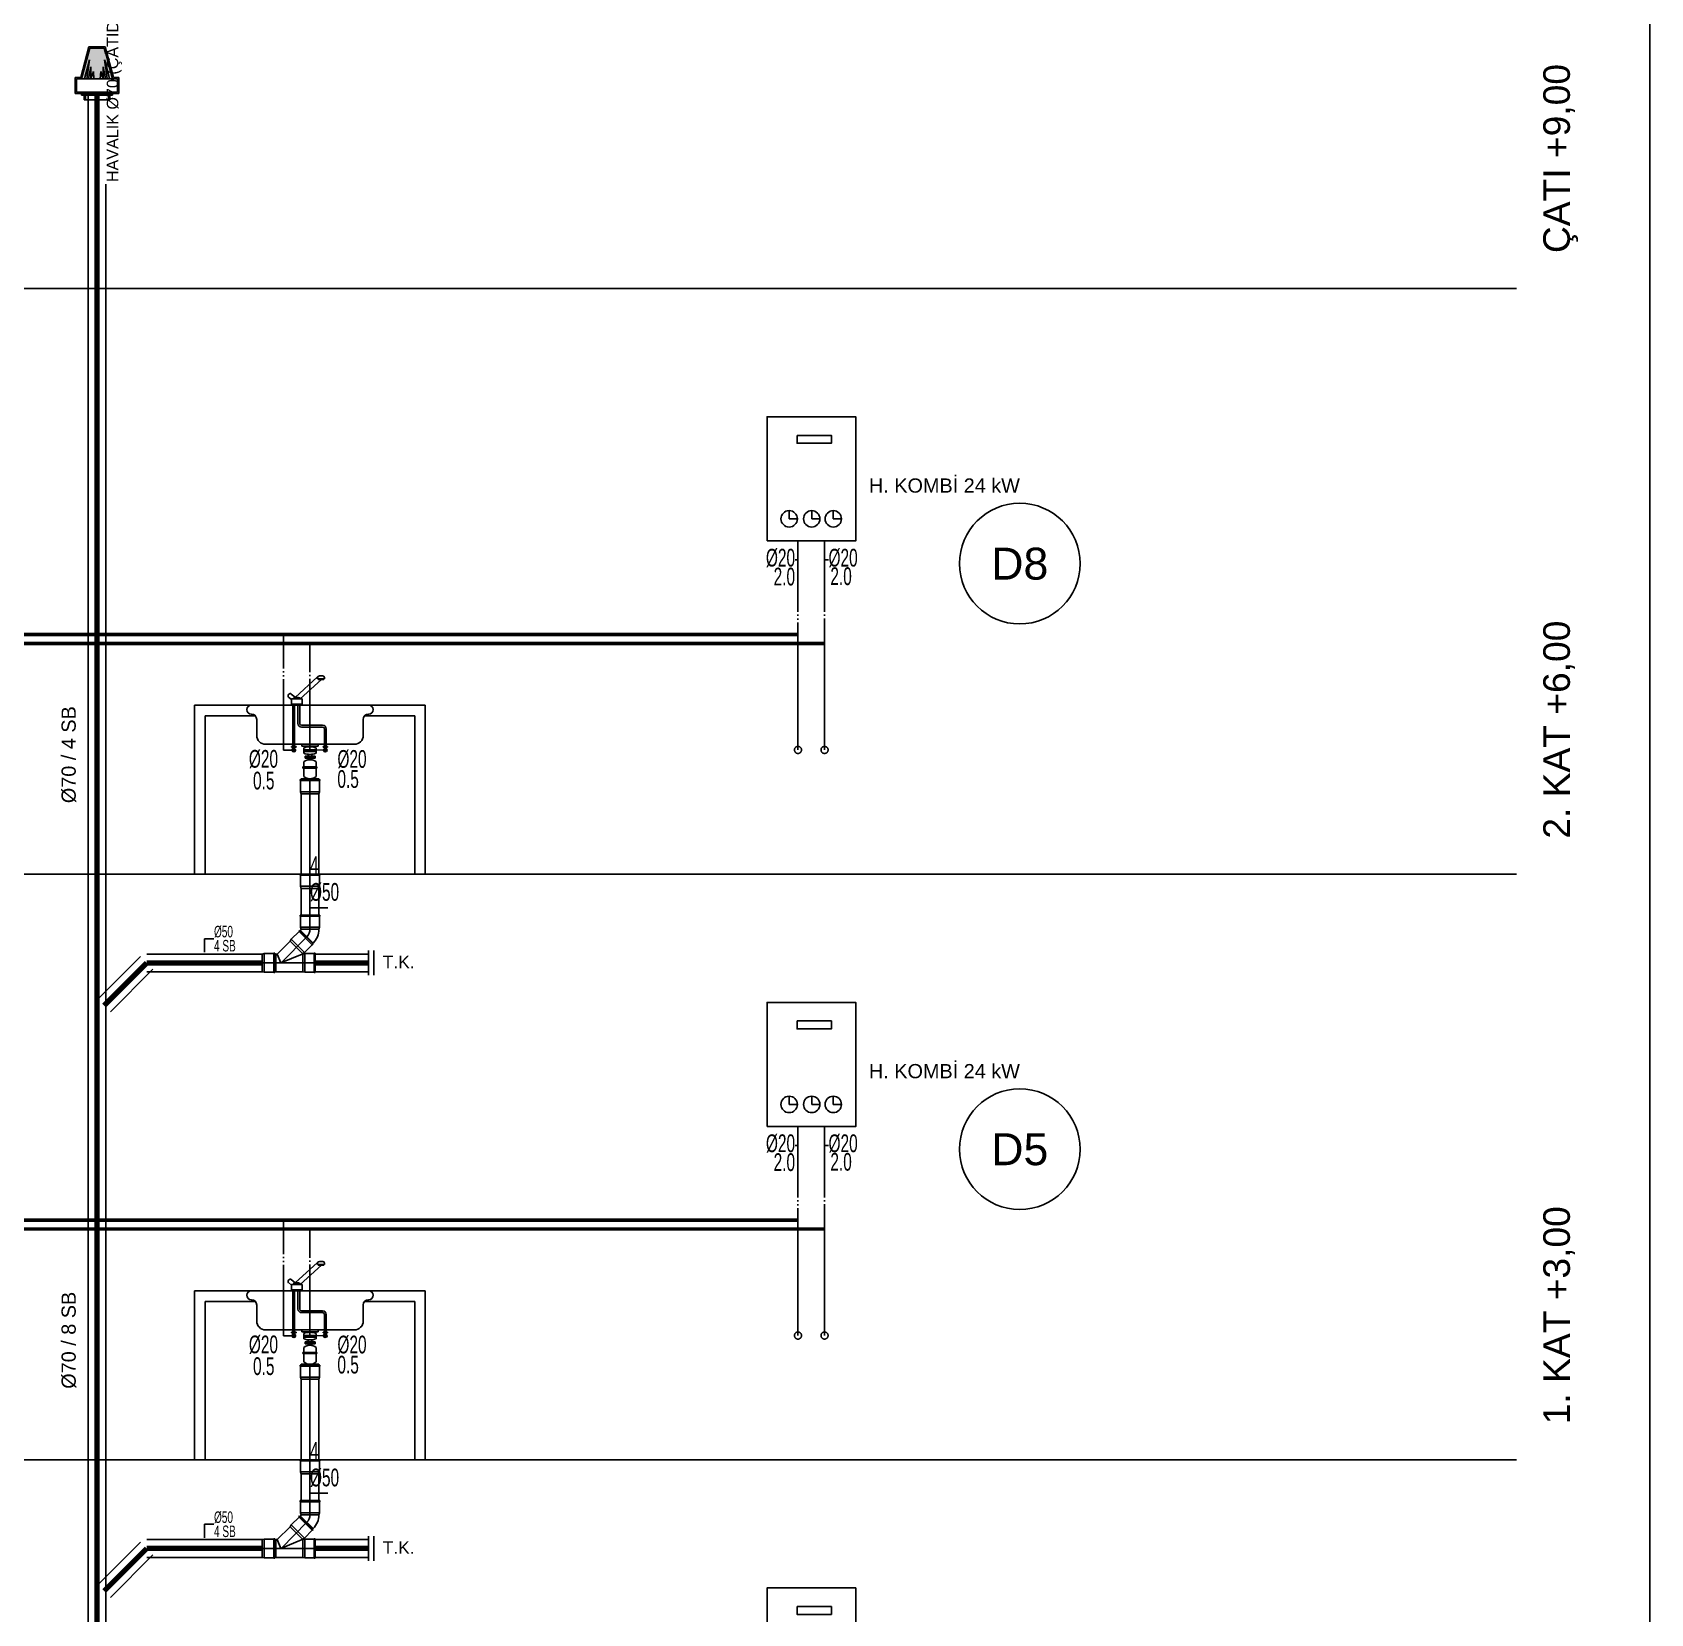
# Model space of a CAD drawing. Header units: centimetres. Extents: x -13133 to 30552, y -2 to 4552.
# Drawn here: x 22124 to 23036, y 913 to 1804 of the extents above; entities that cross this region are included whole.
import ezdxf
from ezdxf.enums import TextEntityAlignment as Align

# ---------------------------------------------------------------- set-up
doc = ezdxf.new("R2010")
doc.units = ezdxf.units.CM
for name, pattern in [('BASMA HATTI', [31, 25, -6]), ('PIS', [38, 30, -8]), ('PISSU HATTI', [26, 20, -6]), ('SICAK', [4.6, 4, -0.15, 0.075, -0.15, 0.075, -0.15]), ('SOGUK', [4.375, 4, -0.15, 0.075, -0.15])]:
    doc.linetypes.add(name, pattern=pattern)
for name, color, linetype in [('MTY-PIS-SU-BORUSU', 6, 'PIS'), ('MTY-PISSU-BORU-TAVANDAN', 6, 'PISSU HATTI'), ('MTY-PISSU-CAP', 211, 'CONTINUOUS'), ('MTY-PVC', 43, 'CONTINUOUS'), ('MTY-SICAKSU-BORU', 1, 'BASMA HATTI'), ('MTY-SOGUKSU-BORU', 5, 'CONTINUOUS'), ('MTY-TEFRIS', 15, 'CONTINUOUS'), ('MTY-TEMIZSU-CAP', 101, 'CONTINUOUS'), ('MTY-YUK-BIRIMI', 7, 'CONTINUOUS'), ('ROTAS-CIHAZ', 135, 'CONTINUOUS'), ('ROTAS-KAT-ADI', 1, 'CONTINUOUS'), ('ROTAS-PAFTA', 7, 'CONTINUOUS'), ('ROTAS-PIS-SU-BORUSU', 6, 'PIS'), ('ROTAS-PISSU-CAP', 211, 'CONTINUOUS'), ('ROTAS-PISSU-KOLONNO', 211, 'CONTINUOUS'), ('ROTAS-PVC', 43, 'CONTINUOUS'), ('ROTAS-SEMA', 8, 'CONTINUOUS'), ('ROTAS-SICAKSU-BORU', 1, 'BASMA HATTI'), ('ROTAS-SOGUKSU-BORU', 5, 'CONTINUOUS'), ('ROTAS-TEFRIS', 15, 'CONTINUOUS')]:
    doc.layers.add(name, color=color, linetype=linetype)
doc.styles.add('CAP', font='wturkce.SHX', dxfattribs={"width": 0.65})
doc.styles.add('MTY_CAP', font='wturkce.SHX', dxfattribs={"width": 0.65, "height": 20})
doc.styles.add('ROTAS', font='arial.ttf')
doc.linetypes.add('PİS SU', pattern='A,6,-0.4,[")",Standard,S=1,R=0,X=-0.1,Y=-0.375],-0.2', length=6.6)

# ---------------------------------------------------------------- blocks, each defined once
blk = doc.blocks.new('KOMBI1 KOLON')
at = {"layer": 'MTY-SICAKSU-BORU', "linetype": 'SICAK', "ltscale": 10}
for p in [(-15, 187.75), (-15, 135)]:
    blk.add_line(p, (-15, 70), dxfattribs=at)
blk.add_circle((-15, 70), 2, dxfattribs=at)
at = {"layer": 'MTY-SOGUKSU-BORU', "linetype": 'SOGUK', "ltscale": 10}
for p in [(0, 187.75), (0, 130)]:
    blk.add_line(p, (0, 70), dxfattribs=at)
blk.add_circle((0, 70), 2, dxfattribs=at)
at = {"layer": 'MTY-TEFRIS'}
for p, q in [((-19.97, 204.84), (-19.97, 200.22)), ((-7.25, 204.84), (-7.25, 200.22)), ((4.91, 204.84), (4.91, 200.22)), ((-19.97, 200.22), (-15.35, 200.22)), ((-7.25, 200.22), (-2.63, 200.22)), ((4.91, 200.22), (9.54, 200.22))]:
    blk.add_line(p, q, dxfattribs=at)
for points in [[(-32.4, 187.75), (17.6, 187.75), (17.6, 257.75), (-32.4, 257.75)], [(-15.48, 247.28), (3.88, 247.28), (3.88, 242.83), (-15.48, 242.83)]]:
    blk.add_lwpolyline(points, close=True, dxfattribs=at)
for centre in [(-19.97, 200.22), (-7.25, 200.22), (4.91, 200.22)]:
    blk.add_circle(centre, 4.62, dxfattribs=at)
at = {"layer": 'MTY-TEMIZSU-CAP', "color": 101}
for p, q in [((-15, 177.16), (-16.63, 177.16)), ((0, 177.16), (2.22, 177.16))]:
    blk.add_line(p, q, dxfattribs=at)
at = {"layer": 'MTY-TEMIZSU-CAP', "color": 101, "style": 'CAP', "width": 0.65}
blk.add_attdef('SCCP', text='', height=10, dxfattribs=at).set_placement((-16.63, 178.35), align=Align.MIDDLE_RIGHT)
blk.add_attdef('SOCP', text='', height=10, dxfattribs=at).set_placement((2.22, 178.34), align=Align.MIDDLE_LEFT)
at = {"layer": 'MTY-YUK-BIRIMI', "color": 101, "style": 'CAP', "width": 0.65}
blk.add_attdef('SC', text='', height=10, dxfattribs=at).set_placement((-16.63, 167.7), align=Align.MIDDLE_RIGHT)
blk.add_attdef('SO', text='', height=10, dxfattribs=at).set_placement((3.25, 167.91), align=Align.MIDDLE_LEFT)
blk = doc.blocks.new('EVIYE1 KOLON')
at = {"layer": 'MTY-PISSU-BORU-TAVANDAN', "linetype": 'PİS SU', "ltscale": 5}
blk.add_line((0, 53.81), (0, 0), dxfattribs=at)
at = {"layer": 'MTY-PVC', "color": 43}
for p, q in [((-5.5, 53.32), (-5.5, 52.72)), ((-5.03, 53.32), (-5.5, 53.32)), ((-5.3, 52.72), (-5.5, 52.72)), ((5.3, 52.72), (-5.3, 52.72)), ((-5.3, 52.72), (-5.3, 46.46)), ((5.3, 46.46), (-5.3, 46.46)), ((-5.3, 46.46), (-5, 45.32)), ((5, 53.32), (-5.03, 53.32)), ((5, 53.81), (-5, 53.81)), ((-5, 53.81), (-5, 53.32)), ((5.5, 53.32), (4.97, 53.32)), ((5, 53.81), (5, 53.32)), ((5.3, 46.46), (5, 45.32)), ((5.5, 52.72), (5.3, 52.72)), ((5.3, 52.72), (5.3, 46.46)), ((5.5, 53.32), (5.5, 52.72)), ((5, 45.32), (-5, 45.32)), ((-5, 45.32), (-5, 0)), ((5, 45.32), (5, 0))]:
    blk.add_line(p, q, dxfattribs=at)
at = {"layer": 'MTY-SICAKSU-BORU', "linetype": 'SICAK', "ltscale": 10}
for p, q in [((-15, 69.92), (-15, 135)), ((-9.13, 69.92), (-15, 69.92))]:
    blk.add_line(p, q, dxfattribs=at)
at = {"layer": 'MTY-SOGUKSU-BORU', "linetype": 'SOGUK', "ltscale": 10}
for p, q in [((0, 70), (0, 130)), ((9.14, 69.92), (0, 70))]:
    blk.add_line(p, q, dxfattribs=at)
at = {"layer": 'MTY-TEFRIS', "color": 4}
for p, q in [((4.33, 111.2), (-8.43, 99.61)), ((6.58, 109.64), (-5.44, 98.72)), ((4.2, 109.98), (4.29, 110.82)), ((4.2, 109.98), (6.23, 109.98)), ((4.58, 109.98), (4.58, 109.64)), ((7.82, 109.98), (4.58, 109.98)), ((4.58, 109.64), (7.82, 109.64)), ((5.28, 111.72), (6.23, 111.72)), ((7.17, 111.72), (6.23, 111.72)), ((8.25, 109.98), (6.23, 109.98)), ((7.82, 109.64), (7.82, 109.98)), ((8.25, 109.98), (8.16, 110.82)), ((-11.94, 101.4), (-12.12, 101.2)), ((-8.36, 99.67), (-10.53, 101.52)), ((33.13, 95.2), (-33.13, 95.2)), ((-12.01, 99.79), (-10.45, 98.47)), ((-4.38, 98.72), (-10.45, 98.72)), ((-10.45, 95.77), (-10.45, 98.72)), ((-10.45, 95.77), (-4.38, 95.77)), ((-10, 95.77), (-10, 95.39)), ((-10, 95.39), (-4.8, 95.39)), ((-9.63, 95.39), (-9.63, 71.96)), ((-9.34, 98.78), (-9.41, 98.72)), ((-8.63, 95.39), (-8.63, 71.96)), ((-8.36, 99.62), (-7.41, 99.62)), ((-6.47, 99.62), (-7.41, 99.62)), ((-6.76, 95.39), (-6.76, 84.89)), ((-5.76, 95.39), (-5.76, 84.89)), ((-4.8, 95.39), (-4.8, 95.77)), ((-4.38, 95.77), (-4.38, 98.72)), ((-33.13, 90.2), (-33, 90.2)), ((-30, 87.2), (-30, 78.16)), ((-4.76, 83.89), (7.14, 83.89)), ((-4.76, 82.89), (7.14, 82.89)), ((30, 78.16), (30, 87.2)), ((33.13, 90.2), (33, 90.2)), ((-25, 73.16), (25, 73.16)), ((4.54, 73.16), (-4.54, 73.16)), ((-4.54, 73.16), (-4.54, 72.09)), ((4.54, 73.16), (4.54, 72.09)), ((8.14, 81.89), (8.14, 71.96)), ((9.14, 81.89), (9.14, 71.96)), ((-10.38, 71.96), (-10.38, 71.58)), ((-9.13, 71.96), (-10.38, 71.96)), ((-10.38, 71.58), (-9.13, 71.58)), ((-9.63, 71.58), (-9.63, 69.92)), ((-9.63, 69.92), (-8.63, 69.92)), ((-9.13, 71.96), (-7.87, 71.96)), ((-7.87, 71.58), (-9.13, 71.58)), ((-8.63, 71.58), (-8.63, 69.92)), ((-7.87, 71.96), (-7.87, 71.58)), ((-4.54, 72.09), (0, 72.09)), ((-3.49, 68.17), (-3.49, 71.17)), ((3.49, 70.09), (-3.49, 70.09)), ((3.49, 69.1), (-3.49, 69.1)), ((-2.75, 65.33), (-2.75, 66.46)), ((-2.75, 66.46), (2.86, 66.46)), ((2.86, 65.93), (-2.75, 65.93)), ((2.86, 65.33), (-2.75, 65.33)), ((-1, 72.09), (-1, 71.78)), ((-1, 67.56), (-1, 66.46)), ((-1, 65.33), (-1, 64.49)), ((4.54, 72.09), (0, 72.09)), ((1, 72.09), (1, 71.78)), ((1, 67.56), (1, 66.46)), ((1, 65.33), (1, 64.49)), ((2.86, 66.46), (2.86, 65.33)), ((3.49, 68.17), (3.49, 71.17)), ((7.38, 71.96), (7.38, 71.58)), ((8.64, 71.96), (7.38, 71.96)), ((7.38, 71.58), (8.64, 71.58)), ((8.14, 71.58), (8.14, 69.92)), ((9.14, 69.92), (8.14, 69.92)), ((8.64, 71.96), (9.9, 71.96)), ((9.9, 71.58), (8.64, 71.58)), ((9.14, 71.58), (9.14, 69.92)), ((9.9, 71.96), (9.9, 71.58)), ((-3.95, 59.82), (-3.95, 60.41)), ((-3.95, 60.41), (3.82, 60.41)), ((3.82, 59.82), (-3.95, 59.82)), ((-3.49, 60.41), (-3.49, 63.23)), ((-3.49, 55.1), (-3.49, 59.82)), ((3.49, 60.41), (3.49, 63.23)), ((3.49, 55.1), (3.49, 59.82)), ((3.82, 60.41), (3.82, 59.82))]:
    blk.add_line(p, q, dxfattribs=at)
at = {"layer": 'MTY-TEFRIS', "color": 2}
for p, q in [((-65, 95.2), (-65, 0)), ((59.11, 95.2), (-65, 95.2)), ((59.11, 95.2), (65, 95.2)), ((65, 95.2), (65, 0)), ((-59, 89.2), (-59, 0)), ((-30.76, 89.2), (-59, 89.2)), ((56.74, 89.2), (30.76, 89.2)), ((56.74, 89.2), (59, 89.2)), ((59, 89.2), (59, 0))]:
    blk.add_line(p, q, dxfattribs=at)
at = {"layer": 'MTY-TEFRIS', "color": 4}
for centre, radius, start, end in [((5.28, 110.72), 1, 90, 174.07007), ((7.17, 110.72), 1, 5.92993, 90), ((-11.36, 100.55), 1, 139.57371, 229.57371), ((-11.18, 100.76), 1, 49.57371, 139.57371), ((-33.13, 92.7), 2.5, 90, 270), ((-8.36, 98.62), 1, 90, 174.07007), ((-6.47, 98.62), 1, 5.92993, 90), ((33.13, 92.7), 2.5, 270, 90), ((-33, 87.2), 3, 0, 90), ((-4.76, 84.89), 2, 180, 270), ((-4.76, 84.89), 1, 180, 270), ((7.14, 81.89), 2, 0, 90), ((7.14, 81.89), 1, 0, 90), ((33, 87.2), 3, 90, 180), ((-25, 78.16), 5, 180, 270), ((25, 78.16), 5, 270, 0), ((-9.13, 69.92), 1, 119.88579, 60.11421), ((-9.13, 70), 0.506, 189.04535, 350.95465), ((0, 62.3), 9.53, 68.53271, 111.46729), ((0, 77.03), 9.53, 248.53271, 291.46729), ((0, 59.16), 5.35, 49.37058, 130.62942), ((8.64, 69.92), 1, 119.88579, 60.11421), ((8.64, 70), 0.506, 189.04535, 350.95465), ((0, 59.16), 5.35, 229.37058, 310.62942)]:
    blk.add_arc(centre, radius, start, end, dxfattribs=at)
at = {"layer": 'MTY-PISSU-CAP', "lineweight": -3, "ltscale": 100, "style": 'CAP', "width": 0.65}
blk.add_attdef('PSCP', text='', height=10, dxfattribs=at).set_placement((0, -10), align=Align.MIDDLE_LEFT)
at = {"layer": 'MTY-TEMIZSU-CAP', "color": 101, "style": 'CAP', "width": 0.65}
blk.add_attdef('SCCP', text='', height=10, dxfattribs=at).set_placement((-18, 65), align=Align.MIDDLE_RIGHT)
blk.add_attdef('SOCP', text='', height=10, dxfattribs=at).set_placement((15.46, 64.92), align=Align.MIDDLE_LEFT)
at = {"layer": 'MTY-YUK-BIRIMI', "color": 101, "style": 'CAP', "width": 0.65}
blk.add_attdef('SC', text='', height=10, dxfattribs=at).set_placement((-20, 52.74), align=Align.MIDDLE_RIGHT)
blk.add_attdef('SO', text='', height=10, dxfattribs=at).set_placement((15.46, 53.61), align=Align.MIDDLE_LEFT)
at = {"layer": 'MTY-YUK-BIRIMI', "color": 211, "lineweight": -3, "ltscale": 100, "style": 'CAP', "width": 0.65}
blk.add_attdef('PS', text='', height=10, dxfattribs=at).set_placement((0, 5), align=Align.MIDDLE_LEFT)
blk = doc.blocks.new('PVC CATAL SAG')
at = {"layer": 'MTY-PIS-SU-BORUSU', "linetype": 'PİS SU', "ltscale": 5}
for p, q in [((0, 0), (0, -23.03)), ((0, -23.03), (0, -31.02)), ((-1.76, -35.26), (-16.12, -49.85)), ((3, -50), (-27, -50))]:
    blk.add_line(p, q, dxfattribs=at)
blk.add_arc((-6, -31.02), 6, 315, 0, dxfattribs=at)
at = {"layer": 'MTY-PISSU-CAP', "lineweight": -3, "ltscale": 100}
for p, q in [((0, -15.84), (0, -25.84)), ((10, -18.89), (0, -18.89))]:
    blk.add_line(p, q, dxfattribs=at)
at = {"layer": 'MTY-PVC', "color": 43}
for p, q in [((-5.5, 0), (-5.5, -0.6)), ((5.5, 0), (-5.5, 0)), ((-5.3, -0.6), (-5.5, -0.6)), ((5.3, -0.6), (-5.3, -0.6)), ((-5.3, -0.6), (-5.3, -6.85)), ((5.3, -6.85), (-5.3, -6.85)), ((-5.3, -6.85), (-5, -7.99)), ((5, -7.99), (-5, -7.99)), ((-5, -7.99), (-5, -22.87)), ((5.3, -6.85), (5, -7.99)), ((5, -7.99), (5, -22.87)), ((5.5, -0.6), (5.3, -0.6)), ((5.3, -0.6), (5.3, -6.85)), ((5.5, 0), (5.5, -0.6)), ((-5.5, -23.03), (-5.5, -23.63)), ((-5.5, -23.03), (-4.97, -23.03)), ((-5.5, -23.63), (-5.3, -23.63)), ((-5.3, -23.63), (5.3, -23.63)), ((-5.3, -23.63), (-5.3, -29.88)), ((-5, -23.03), (5.03, -23.03)), ((5.03, -23.03), (5.5, -23.03)), ((5.3, -23.63), (5.5, -23.63)), ((5.3, -23.63), (5.3, -29.88)), ((5.5, -23.03), (5.5, -23.63)), ((-6.17, -32.27), (-10.59, -36.69)), ((-5.88, -31.7), (-6.31, -32.13)), ((-5.88, -31.7), (-6.31, -32.13)), ((-6.31, -32.13), (-6.17, -32.27)), ((-6.31, -32.13), (-6.17, -32.27)), ((-6.17, -32.27), (1.33, -39.76)), ((-5.88, -31.7), (-5.58, -32.01)), ((-5.88, -31.7), (-5.58, -32.01)), ((-5.29, -31.73), (-5.58, -32.01)), ((-5.58, -32.01), (1.54, -39.13)), ((-5.3, -29.88), (5.3, -29.88)), ((-5.3, -29.88), (-5, -31.02)), ((-5.29, -31.73), (1.78, -38.8)), ((-5, -31.02), (5, -31.02)), ((5.3, -29.88), (5, -31.02)), ((-25.86, -44.7), (-27, -45)), ((-27, -55), (-27, -45)), ((-25.86, -55.3), (-25.86, -44.7)), ((-20.33, -44.7), (-25.86, -44.7)), ((-19.73, -44.5), (-20.33, -44.5)), ((-20.33, -44.7), (-20.33, -44.5)), ((-20.33, -55.3), (-20.33, -44.7)), ((-19.73, -45), (-19.73, -44.5)), ((-19.73, -55), (-19.73, -45)), ((-19.33, -45), (-19.73, -45)), ((-18.46, -45), (-19.33, -45)), ((-19.33, -45), (-19.33, -55)), ((-19.33, -45), (-19.33, -55)), ((-19.33, -55), (-19.33, -45)), ((-19.33, -45), (-19.33, -55)), ((-11.15, -37.73), (-18.46, -45)), ((-16.5, -50), (-18.46, -45)), ((-4.43, -45), (-16.5, -50)), ((-10.59, -36.69), (-11.15, -37.73)), ((-11.15, -37.73), (-4.14, -44.75)), ((-10.59, -36.69), (-3.09, -44.18)), ((-4.14, -44.75), (-4.43, -45)), ((-4.02, -45), (-4.42, -45)), ((-3.09, -44.18), (-4.14, -44.75)), ((-2.88, -44.7), (-4.02, -45)), ((-4.02, -45), (-4.02, -55)), ((1.33, -39.76), (-3.09, -44.18)), ((2.4, -44.7), (-2.88, -44.7)), ((-2.88, -44.7), (-2.88, -55.3)), ((1.33, -39.76), (1.47, -39.9)), ((1.33, -39.76), (1.47, -39.9)), ((1.89, -39.48), (1.47, -39.9)), ((1.89, -39.48), (1.47, -39.9)), ((1.78, -38.8), (1.5, -39.08)), ((1.5, -39.08), (1.89, -39.48)), ((1.5, -39.08), (1.89, -39.48)), ((3, -44.5), (2.4, -44.5)), ((2.4, -44.5), (2.4, -44.7)), ((2.4, -44.7), (2.4, -55.3)), ((3, -44.5), (3, -45)), ((3, -45), (3, -55)), ((-25.86, -55.3), (-27, -55)), ((-20.33, -55.3), (-25.86, -55.3)), ((-20.33, -55.5), (-20.33, -55.3)), ((-19.73, -55.5), (-20.33, -55.5)), ((-19.73, -55.5), (-19.73, -55)), ((-19.33, -55), (-19.73, -55)), ((-4.02, -55), (-19.33, -55)), ((-2.88, -55.3), (-4.02, -55)), ((2.4, -55.3), (-2.88, -55.3)), ((2.4, -55.3), (2.4, -55.5)), ((3, -55.5), (2.4, -55.5)), ((3, -55), (3, -55.5))]:
    blk.add_line(p, q, dxfattribs=at)
for radius in [1, 11]:
    blk.add_arc((-6, -31.02), radius, 315, 0, dxfattribs=at)
blk = doc.blocks.new('MTY-PIS SU CAP SB')
at = {"layer": 'MTY-PISSU-CAP'}
for p, q in [((0.83, 1.17), (0, 1.17)), ((0, 1.17), (0, 0))]:
    blk.add_line(p, q, dxfattribs=at)
at = {"layer": 'MTY-PISSU-CAP', "style": 'MTY_CAP', "width": 0.65}
blk.add_attdef('PSCP_001', (0.83, 1.29), '', height=1, dxfattribs=at)
at = {"layer": 'MTY-YUK-BIRIMI', "color": 211, "style": 'MTY_CAP', "width": 0.65}
blk.add_attdef('PS_001', (0.83, 0.07), '', height=1, dxfattribs=at)
blk = doc.blocks.new('MTY-KOLON HAVALIK SAPKASI')
at = {"layer": 'MTY-PVC'}
h = blk.add_hatch(color=43, dxfattribs=at)
h.paths.add_polyline_path([(0, 15.94), (-2.56, 15.94), (-5.44, 5.17), (-4.4, 5.17), (-2.66, 11.76), (-3.57, 5.17), (-2.96, 5.17), (-2.21, 9.35), (-2.13, 5.2), (-1.3, 7.69), (-1.15, 5.17), (0, 5.17)])
h.paths.add_polyline_path([(2.56, 15.94), (0, 15.94), (0, 5.17), (1.15, 5.17), (1.3, 7.69), (2.13, 5.2), (2.21, 9.35), (2.96, 5.17), (3.57, 5.17), (2.66, 11.76), (4.4, 5.17), (5.44, 5.17)])
at = {"layer": 'MTY-PISSU-BORU-TAVANDAN', "linetype": 'PİS SU', "ltscale": 5}
for p, q in [((-5.76, 5.64), (-2.88, 16.41)), ((2.88, 16.41), (-2.88, 16.41)), ((5.76, 5.64), (2.88, 16.41)), ((-7.69, 5.64), (-5.76, 5.64)), ((-7.69, 0), (-7.69, 5.64)), ((-4.5, 0), (-7.69, 0)), ((-4.5, -2.26), (-4.5, 0)), ((4.5, -2.26), (4.5, 0)), ((4.5, 0), (7.69, 0)), ((7.69, 5.64), (5.76, 5.64)), ((7.69, 0), (7.69, 5.64)), ((4.5, -2.26), (-4.5, -2.26))]:
    blk.add_line(p, q, dxfattribs=at)
at = {"layer": 'MTY-PVC', "color": 43}
for p, q in [((-5.76, 5.64), (-2.88, 16.41)), ((-5.44, 5.17), (-2.56, 15.94)), ((-4.4, 5.17), (-2.66, 11.76)), ((-2.66, 11.76), (-3.57, 5.17)), ((2.88, 16.41), (-2.88, 16.41)), ((2.56, 15.94), (-2.56, 15.94)), ((5.44, 5.17), (2.56, 15.94)), ((4.4, 5.17), (2.66, 11.76)), ((2.66, 11.76), (3.57, 5.17)), ((5.76, 5.64), (2.88, 16.41)), ((-2.96, 5.17), (-2.21, 9.35)), ((-2.21, 9.35), (-2.13, 5.17)), ((-2.14, 5.17), (-1.3, 7.69)), ((-1.3, 7.69), (-1.15, 5.17)), ((1.3, 7.69), (1.15, 5.17)), ((2.14, 5.17), (1.3, 7.69)), ((2.21, 9.35), (2.13, 5.17)), ((2.96, 5.17), (2.21, 9.35)), ((-7.69, 5.64), (-5.76, 5.64)), ((-7.69, 0), (-7.69, 5.64)), ((-5.44, 0), (-7.69, 0)), ((-7.22, 0.47), (-7.22, 5.17)), ((-7.22, 5.17), (-5.44, 5.17)), ((0, 0.47), (-7.22, 0.47)), ((-5.5, 0), (-5.5, -0.6)), ((-5.5, 0), (-5, 0)), ((5.44, 5.17), (-5.44, 5.17)), ((5.44, 0), (-5.44, 0)), ((-5, 0), (5, 0)), ((-4.5, -2.26), (-4.5, 0)), ((-4.03, -2.26), (-4.03, 0)), ((0, 0.47), (7.22, 0.47)), ((4.03, -2.26), (4.03, 0)), ((4.5, -2.26), (4.5, 0)), ((5, 0), (5.5, 0)), ((7.22, 5.17), (5.44, 5.17)), ((5.44, 0), (7.69, 0)), ((5.5, 0), (5.5, -0.6)), ((7.69, 5.64), (5.76, 5.64)), ((7.22, 0.47), (7.22, 5.17)), ((7.69, 0), (7.69, 5.64)), ((-5.5, -0.6), (-5.3, -0.6)), ((-5.3, -0.6), (5.3, -0.6)), ((4.5, -2.26), (-4.5, -2.26)), ((5.3, -0.6), (5.5, -0.6))]:
    blk.add_line(p, q, dxfattribs=at)

msp = doc.modelspace()

# ---------------------------------------------------------------- linework, layer by layer
at = {"layer": 'ROTAS-PAFTA', "const_width": 1}
msp.add_lwpolyline([(15065, 25), (23035, 25), (23035, 2775), (15065, 2775)], close=True, dxfattribs=at)
at = {"layer": 'ROTAS-PIS-SU-BORUSU', "const_width": 3}
for points in [[(22160, 539.5), (22160, 1770)], [(22188, 1280), (22164, 1256)], [(22188, 1280), (22253, 1280)], [(22283, 1280), (22313, 1280)], [(22188, 950), (22164, 926)], [(22188, 950), (22253, 950)], [(22283, 950), (22313, 950)]]:
    msp.add_lwpolyline(points, dxfattribs=at)
at = {"layer": 'ROTAS-PISSU-KOLONNO'}
for centre in [(22680, 1505), (22680, 1175)]:
    msp.add_circle(centre, 34, dxfattribs=at)
at = {"layer": 'ROTAS-PVC'}
for p, q in [((22155, 539.5), (22155, 1770)), ((22165, 539.5), (22165, 1770)), ((22313, 1273), (22313, 1287)), ((22316, 1273), (22316, 1287)), ((22184.46, 1283.54), (22160.46, 1259.54)), ((22188, 1285), (22253, 1285)), ((22283, 1285), (22313, 1285)), ((22191.54, 1276.46), (22167.54, 1252.46)), ((22188, 1275), (22253, 1275)), ((22283, 1275), (22313, 1275)), ((22184.46, 953.54), (22160.46, 929.54)), ((22188, 955), (22253, 955)), ((22283, 955), (22313, 955)), ((22313, 943), (22313, 957)), ((22316, 943), (22316, 957)), ((22191.54, 946.46), (22167.54, 922.46)), ((22188, 945), (22253, 945)), ((22283, 945), (22313, 945))]:
    msp.add_line(p, q, dxfattribs=at)
at = {"layer": 'ROTAS-SEMA'}
for points in [[(15140, 1660), (22960, 1660)], [(15140, 1330), (22960, 1330)], [(15140, 1000), (22960, 1000)]]:
    msp.add_lwpolyline(points, dxfattribs=at)
at = {"layer": 'ROTAS-SICAKSU-BORU', "const_width": 2}
for points in [[(22555, 1465), (20925, 1465)], [(22555, 1135), (20925, 1135)]]:
    msp.add_lwpolyline(points, dxfattribs=at)
at = {"layer": 'ROTAS-SOGUKSU-BORU', "const_width": 2}
for points in [[(20640, 1460), (22570, 1460)], [(20640, 1130), (22570, 1130)]]:
    msp.add_lwpolyline(points, dxfattribs=at)

# ---------------------------------------------------------------- block references
at = {"layer": 'ROTAS-TEFRIS'}
ref = msp.add_blockref('KOMBI1 KOLON', (22570, 1330), dxfattribs=at)
ref.add_attrib('SO', '2.0', dxfattribs={"color": 101, "height": 10, "style": 'CAP', "width": 0.65}).set_placement((22573.25, 1497.91), align=Align.MIDDLE_LEFT)
ref.add_attrib('SOCP', 'Ø20', dxfattribs={"color": 101, "height": 10, "style": 'CAP', "width": 0.65}).set_placement((22572.22, 1508.34), align=Align.MIDDLE_LEFT)
ref.add_attrib('SC', '2.0', dxfattribs={"color": 101, "height": 10, "style": 'CAP', "width": 0.65}).set_placement((22553.37, 1497.7), align=Align.MIDDLE_RIGHT)
ref.add_attrib('SCCP', 'Ø20', dxfattribs={"color": 101, "height": 10, "style": 'CAP', "width": 0.65}).set_placement((22553.37, 1508.35), align=Align.MIDDLE_RIGHT)
ref = msp.add_blockref('EVIYE1 KOLON', (22280, 1330), dxfattribs=at)
ref.add_attrib('SO', '0.5', dxfattribs={"color": 101, "height": 10, "style": 'CAP', "width": 0.65}).set_placement((22295.46, 1383.61), align=Align.MIDDLE_LEFT)
ref.add_attrib('SOCP', 'Ø20', dxfattribs={"color": 101, "height": 10, "style": 'CAP', "width": 0.65}).set_placement((22295.46, 1394.92), align=Align.MIDDLE_LEFT)
ref.add_attrib('SC', '0.5', dxfattribs={"color": 101, "height": 10, "style": 'CAP', "width": 0.65}).set_placement((22260, 1382.74), align=Align.MIDDLE_RIGHT)
ref.add_attrib('SCCP', 'Ø20', dxfattribs={"color": 101, "height": 10, "style": 'CAP', "width": 0.65}).set_placement((22262, 1395), align=Align.MIDDLE_RIGHT)
ref.add_attrib('PSCP', 'Ø50', dxfattribs={"lineweight": -3, "ltscale": 100, "height": 10, "style": 'CAP', "width": 0.65}).set_placement((22280, 1320), align=Align.MIDDLE_LEFT)
ref.add_attrib('PS', '4', dxfattribs={"color": 211, "lineweight": -3, "ltscale": 100, "height": 10, "style": 'CAP', "width": 0.65}).set_placement((22280, 1335), align=Align.MIDDLE_LEFT)
for p in [(22280, 1330), (22280, 1000)]:
    msp.add_blockref('PVC CATAL SAG', p, dxfattribs=at)
ref = msp.add_blockref('MTY-PIS SU CAP SB', (22220.5, 1286), dxfattribs=dict(at, xscale=6.5, yscale=6.5))
ref.add_attrib('PSCP_001', 'Ø50', (22225.92, 1294.38), dxfattribs={"height": 6.5, "style": 'MTY_CAP', "width": 0.65})
ref.add_attrib('PS_001', '4 SB', (22225.92, 1286.43), dxfattribs={"color": 211, "height": 6.5, "style": 'MTY_CAP', "width": 0.65})
ref = msp.add_blockref('KOMBI1 KOLON', (22570, 1000), dxfattribs=at)
ref.add_attrib('SO', '2.0', dxfattribs={"color": 101, "height": 10, "style": 'CAP', "width": 0.65}).set_placement((22573.25, 1167.91), align=Align.MIDDLE_LEFT)
ref.add_attrib('SOCP', 'Ø20', dxfattribs={"color": 101, "height": 10, "style": 'CAP', "width": 0.65}).set_placement((22572.22, 1178.34), align=Align.MIDDLE_LEFT)
ref.add_attrib('SC', '2.0', dxfattribs={"color": 101, "height": 10, "style": 'CAP', "width": 0.65}).set_placement((22553.37, 1167.7), align=Align.MIDDLE_RIGHT)
ref.add_attrib('SCCP', 'Ø20', dxfattribs={"color": 101, "height": 10, "style": 'CAP', "width": 0.65}).set_placement((22553.37, 1178.35), align=Align.MIDDLE_RIGHT)
ref = msp.add_blockref('EVIYE1 KOLON', (22280, 1000), dxfattribs=at)
ref.add_attrib('SO', '0.5', dxfattribs={"color": 101, "height": 10, "style": 'CAP', "width": 0.65}).set_placement((22295.46, 1053.61), align=Align.MIDDLE_LEFT)
ref.add_attrib('SOCP', 'Ø20', dxfattribs={"color": 101, "height": 10, "style": 'CAP', "width": 0.65}).set_placement((22295.46, 1064.92), align=Align.MIDDLE_LEFT)
ref.add_attrib('SC', '0.5', dxfattribs={"color": 101, "height": 10, "style": 'CAP', "width": 0.65}).set_placement((22260, 1052.74), align=Align.MIDDLE_RIGHT)
ref.add_attrib('SCCP', 'Ø20', dxfattribs={"color": 101, "height": 10, "style": 'CAP', "width": 0.65}).set_placement((22262, 1065), align=Align.MIDDLE_RIGHT)
ref.add_attrib('PSCP', 'Ø50', dxfattribs={"lineweight": -3, "ltscale": 100, "height": 10, "style": 'CAP', "width": 0.65}).set_placement((22280, 990), align=Align.MIDDLE_LEFT)
ref.add_attrib('PS', '4', dxfattribs={"color": 211, "lineweight": -3, "ltscale": 100, "height": 10, "style": 'CAP', "width": 0.65}).set_placement((22280, 1005), align=Align.MIDDLE_LEFT)
ref = msp.add_blockref('MTY-PIS SU CAP SB', (22220.5, 956), dxfattribs=dict(at, xscale=6.5, yscale=6.5))
ref.add_attrib('PSCP_001', 'Ø50', (22225.92, 964.38), dxfattribs={"height": 6.5, "style": 'MTY_CAP', "width": 0.65})
ref.add_attrib('PS_001', '4 SB', (22225.92, 956.43), dxfattribs={"color": 211, "height": 6.5, "style": 'MTY_CAP', "width": 0.65})
ref = msp.add_blockref('KOMBI1 KOLON', (22570, 670), dxfattribs=at)
ref.add_attrib('SO', '2.0', dxfattribs={"color": 101, "height": 10, "style": 'CAP', "width": 0.65}).set_placement((22573.25, 837.91), align=Align.MIDDLE_LEFT)
ref.add_attrib('SOCP', 'Ø20', dxfattribs={"color": 101, "height": 10, "style": 'CAP', "width": 0.65}).set_placement((22572.22, 848.34), align=Align.MIDDLE_LEFT)
ref.add_attrib('SC', '2.0', dxfattribs={"color": 101, "height": 10, "style": 'CAP', "width": 0.65}).set_placement((22553.37, 837.7), align=Align.MIDDLE_RIGHT)
ref.add_attrib('SCCP', 'Ø20', dxfattribs={"color": 101, "height": 10, "style": 'CAP', "width": 0.65}).set_placement((22553.37, 848.35), align=Align.MIDDLE_RIGHT)

# ---------------------------------------------------------------- texts
at = {"layer": 'ROTAS-CIHAZ', "style": 'ROTAS'}
for p in [(22595, 1545), (22595, 1215)]:
    msp.add_text('H. KOMBİ 24 kW', height=8, dxfattribs=at).set_placement(p)
at = {"layer": 'ROTAS-KAT-ADI', "style": 'ROTAS'}
for s, p in [('ÇATI +9,00', (22990, 1680)), ('2. KAT +6,00', (22990, 1350)), ('1. KAT +3,00', (22990, 1020))]:
    msp.add_text(s, height=15, rotation=90, dxfattribs=at).set_placement(p)
at = {"layer": 'ROTAS-PISSU-CAP', "style": 'ROTAS'}
for s, p in [('Ø70 / 4 SB', (22148, 1370)), ('Ø70 / 8 SB', (22148, 1040))]:
    msp.add_text(s, height=8, rotation=90, dxfattribs=at).set_placement(p)
for p in [(22321, 1277), (22321, 947)]:
    msp.add_text('T.K.', height=7, dxfattribs=at).set_placement(p)
at = {"layer": 'ROTAS-PISSU-KOLONNO', "style": 'ROTAS'}
for s, p in [('D8', (22680, 1505)), ('D5', (22680, 1175))]:
    msp.add_text(s, height=18, dxfattribs=at).set_placement(p, align=Align.MIDDLE_CENTER)

# ---------------------------------------------------------------- next in the draw order: wipeouts: each hides what was drawn before it
msp.add_wipeout([(22173, 1858.02), (22173, 1719), (22164.5, 1719), (22164.5, 1858.02)])

# ---------------------------------------------------------------- next in the draw order: block references
at = {"layer": 'ROTAS-TEFRIS', "xscale": 1.6, "yscale": 1.6}
msp.add_blockref('MTY-KOLON HAVALIK SAPKASI', (22160, 1770), dxfattribs=at)

# ---------------------------------------------------------------- next in the draw order: texts
at = {"layer": 'ROTAS-PISSU-CAP', "style": 'ROTAS'}
msp.add_text('HAVALIK Ø70 (ÇATIDAN 50 cm YUKARI)', height=6.5, rotation=90, dxfattribs=at).set_placement((22172, 1720))

doc.saveas('drawing.dxf')
